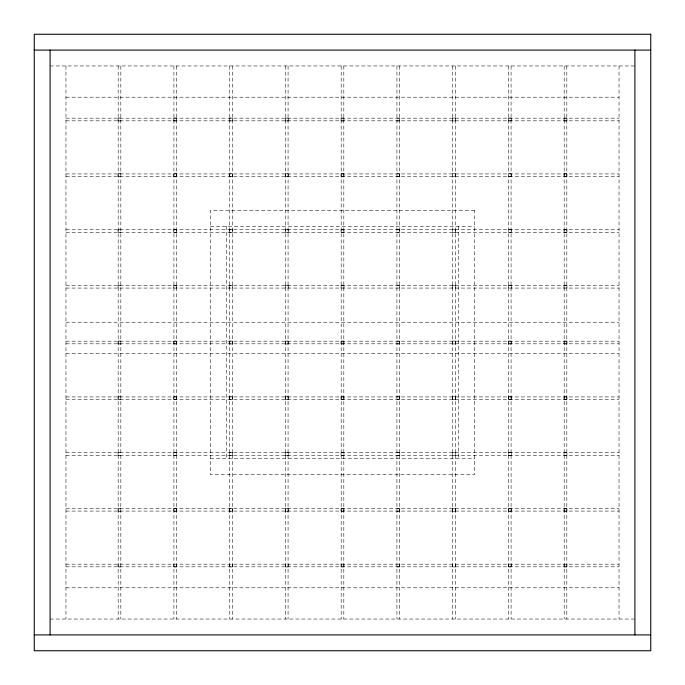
<?xml version="1.0" encoding="UTF-8"?>
<svg xmlns="http://www.w3.org/2000/svg" width="685" height="685" viewBox="0 0 685 685"><rect width="100%" height="100%" fill="white"/><g stroke="black" fill="none" stroke-linecap="round" stroke-linejoin="round"><path stroke-width="0.51" stroke-dasharray="3.42 2.57" d="M50.099 65.957L634.901 65.957M65.957 97.21L619.043 97.21M118.18 118.051L120.825 118.051M173.93 118.051L176.576 118.051M229.68 118.051L232.326 118.051M285.431 118.051L288.068 118.051M341.181 118.051L343.819 118.051M396.932 118.051L399.569 118.051M452.674 118.051L455.319 118.051M508.424 118.051L511.07 118.051M564.175 118.051L566.82 118.051M65.957 118.18L619.043 118.18M65.957 120.825L619.043 120.825M118.18 120.954L120.825 120.954M173.93 120.954L176.576 120.954M229.68 120.954L232.326 120.954M285.431 120.954L288.068 120.954M341.181 120.954L343.819 120.954M396.932 120.954L399.569 120.954M452.674 120.954L455.319 120.954M508.424 120.954L511.07 120.954M564.175 120.954L566.82 120.954M118.18 173.733L120.825 173.733M173.93 173.733L176.576 173.733M229.68 173.733L232.326 173.733M285.431 173.733L288.068 173.733M341.181 173.733L343.819 173.733M396.932 173.733L399.569 173.733M452.674 173.733L455.319 173.733M508.424 173.733L511.07 173.733M564.175 173.733L566.82 173.733M65.957 173.93L619.043 173.93M65.957 176.576L619.043 176.576M118.18 176.636L120.825 176.636M173.93 176.636L176.576 176.636M229.68 176.636L232.326 176.636M285.431 176.636L288.068 176.636M341.181 176.636L343.819 176.636M396.932 176.636L399.569 176.636M455.319 176.636L452.674 176.636L452.614 173.93M511.07 176.636L508.424 176.636L508.364 173.93M564.175 176.636L566.82 176.636M210.389 226.247L474.611 226.247M118.18 229.484L120.825 229.484M173.93 229.484L176.576 229.484M229.68 229.484L232.326 229.484M285.431 229.484L288.068 229.484M341.181 229.484L343.819 229.484M396.932 229.484L399.569 229.484M452.674 229.484L455.319 229.484M508.424 229.484L511.07 229.484M564.175 229.484L566.82 229.484M65.957 229.68L619.043 229.68M65.957 232.326L619.043 232.326M118.18 232.386L120.825 232.386M173.93 232.386L176.576 232.386M229.68 232.386L232.326 232.386M285.431 232.386L288.068 232.386M341.181 232.386L343.819 232.386M396.932 232.386L399.569 232.386M455.319 232.386L452.674 232.386L452.614 229.68M511.07 232.386L508.424 232.386L508.364 229.68M564.175 232.386L566.82 232.386M118.18 285.234L120.825 285.234M173.93 285.234L176.576 285.234M229.68 285.234L232.326 285.234M285.431 285.234L288.068 285.234M341.181 285.234L343.819 285.234M396.932 285.234L399.569 285.234M452.674 285.234L455.319 285.234M508.424 285.234L511.07 285.234M564.175 285.234L566.82 285.234M65.957 285.431L619.043 285.431M65.957 288.068L619.043 288.068M65.957 322.241L619.043 322.241M118.18 341.044L120.825 341.044M173.93 341.044L176.576 341.044M229.68 341.044L232.326 341.044M285.431 341.044L288.068 341.044M341.181 341.044L343.819 341.044M396.932 341.044L399.569 341.044M452.674 341.044L455.319 341.044M508.424 341.044L511.07 341.044M564.175 341.044L566.82 341.044M65.957 341.181L619.043 341.181M65.957 343.819L619.043 343.819M118.18 343.956L120.825 343.956M173.93 343.956L176.576 343.956M229.68 343.956L232.326 343.956M285.431 343.956L288.068 343.956M341.181 343.956L343.819 343.956M396.932 343.956L399.569 343.956M452.674 343.956L455.319 343.956M508.424 343.956L511.07 343.956M564.175 343.956L566.82 343.956M65.957 353.503L619.043 353.503M118.18 396.795L120.825 396.795M173.93 396.795L176.576 396.795M229.68 396.795L232.326 396.795M285.431 396.795L288.068 396.795M341.181 396.795L343.819 396.795M396.932 396.795L399.569 396.795M452.674 396.795L455.319 396.795M508.424 396.795L511.07 396.795M564.175 396.795L566.82 396.795M65.957 396.932L619.043 396.932M65.957 399.569L619.043 399.569M118.18 399.706L120.825 399.706M173.93 399.706L176.576 399.706M229.68 399.706L232.326 399.706M285.431 399.706L288.068 399.706M341.181 399.706L343.819 399.706M396.932 399.706L399.569 399.706M452.674 399.706L455.319 399.706M508.424 399.706L511.07 399.706M564.175 399.706L566.82 399.706M118.18 452.545L120.825 452.545M173.93 452.545L176.576 452.545M229.68 452.545L232.326 452.545M285.431 452.545L288.068 452.545M341.181 452.545L343.819 452.545M396.932 452.545L399.569 452.545M452.674 452.545L455.319 452.545M508.424 452.545L511.07 452.545M564.175 452.545L566.82 452.545M65.957 452.674L619.043 452.674M65.957 455.319L619.043 455.319M118.18 455.448L120.825 455.448M173.93 455.448L176.576 455.448M229.68 455.448L232.326 455.448M285.431 455.448L288.068 455.448M341.181 455.448L343.819 455.448M396.932 455.448L399.569 455.448M452.674 455.448L455.319 455.448M508.424 455.448L511.07 455.448M564.175 455.448L566.82 455.448M210.389 458.753L474.611 458.753M118.18 508.296L120.825 508.296M173.93 508.296L176.576 508.296M229.68 508.296L232.326 508.296M285.431 508.296L288.068 508.296M341.181 508.296L343.819 508.296M396.932 508.296L399.569 508.296M452.674 508.296L455.319 508.296M508.424 508.296L511.07 508.296M564.175 508.296L566.82 508.296M65.957 508.424L619.043 508.424M65.957 511.07L619.043 511.07M118.18 511.198L120.825 511.198M173.93 511.198L176.576 511.198M229.68 511.198L232.326 511.198M285.431 511.198L288.068 511.198M341.181 511.198L343.819 511.198M396.932 511.198L399.569 511.198M452.674 511.198L455.319 511.198M508.424 511.198L511.07 511.198M564.175 511.198L566.82 511.198M65.957 564.175L619.043 564.175M65.957 566.82L619.043 566.82M118.18 566.949L120.825 566.949M173.93 566.949L176.576 566.949M229.68 566.949L232.326 566.949M285.431 566.949L288.068 566.949M341.181 566.949L343.819 566.949M396.932 566.949L399.569 566.949M452.674 566.949L455.319 566.949M508.424 566.949L511.07 566.949M564.175 566.949L566.82 566.949M65.957 587.79L619.043 587.79M50.099 619.043L634.901 619.043M619.043 65.957L619.043 619.043M566.949 118.18L566.949 120.825M566.949 173.93L566.949 176.576M566.949 229.68L566.949 232.326M566.949 285.431L566.949 288.068M566.949 341.181L566.949 343.819M566.949 396.932L566.949 399.569M566.949 452.674L566.949 455.319M566.949 508.424L566.949 511.07M566.949 564.175L566.949 566.82M566.82 65.957L566.82 619.043M564.175 65.957L564.175 619.043M564.046 118.18L564.046 120.825M564.046 173.93L564.046 176.576M564.046 229.68L564.046 232.326M564.046 285.431L564.046 288.068M564.046 341.181L564.046 343.819M564.046 396.932L564.046 399.569M564.046 452.674L564.046 455.319M564.046 508.424L564.046 511.07M564.046 564.175L564.046 566.82M511.267 118.18L511.267 120.825M511.267 173.93L511.267 176.576M511.267 229.68L511.267 232.326M511.267 285.431L511.267 288.068M511.267 341.181L511.267 343.819M511.267 396.932L511.267 399.569M511.267 452.674L511.267 455.319M511.267 508.424L511.267 511.07M511.267 564.175L511.267 566.82M511.07 65.957L511.07 619.043M508.424 65.957L508.424 619.043M508.364 118.18L508.364 120.825M508.364 285.431L508.364 288.068M508.364 341.181L508.364 343.819M508.364 396.932L508.364 399.569M508.364 452.674L508.364 455.319M508.364 508.424L508.364 511.07M508.364 564.175L508.364 566.82M458.753 226.247L458.753 458.753M455.516 118.18L455.516 120.825M455.516 173.93L455.516 176.576M455.516 229.68L455.516 232.326M455.516 285.431L455.516 288.068M455.516 341.181L455.516 343.819M455.516 396.932L455.516 399.569M455.516 452.674L455.516 455.319M455.516 508.424L455.516 511.07M455.516 564.175L455.516 566.82M455.319 65.957L455.319 619.043M452.674 65.957L452.674 619.043M452.614 118.18L452.614 120.825M452.614 285.431L452.614 288.068M452.614 341.181L452.614 343.819M452.614 396.932L452.614 399.569M452.614 452.674L452.614 455.319M452.614 508.424L452.614 511.07M452.614 564.175L452.614 566.82M399.766 118.18L399.766 120.825M399.766 173.93L399.766 176.576M399.766 229.68L399.766 232.326M399.766 285.431L399.766 288.068M399.766 341.181L399.766 343.819M399.766 396.932L399.766 399.569M399.766 452.674L399.766 455.319M399.766 508.424L399.766 511.07M399.766 564.175L399.766 566.82M399.569 65.957L399.569 619.043M396.932 65.957L396.932 619.043M343.956 118.18L343.956 120.825M343.956 173.93L343.956 176.576M343.956 229.68L343.956 232.326M343.956 285.431L343.956 288.068M343.956 341.181L343.956 343.819M343.956 396.932L343.956 399.569M343.956 452.674L343.956 455.319M343.956 508.424L343.956 511.07M343.956 564.175L343.956 566.82M343.819 65.957L343.819 619.043M341.181 65.957L341.181 619.043M341.044 118.18L341.044 120.825M341.044 173.93L341.044 176.576M341.044 229.68L341.044 232.326M341.044 285.431L341.044 288.068M341.044 341.181L341.044 343.819M341.044 396.932L341.044 399.569M341.044 452.674L341.044 455.319M341.044 508.424L341.044 511.07M341.044 564.175L341.044 566.82M288.205 118.18L288.205 120.825M288.205 173.93L288.205 176.576M288.205 229.68L288.205 232.326M288.205 285.431L288.205 288.068M288.205 341.181L288.205 343.819M288.205 396.932L288.205 399.569M288.205 452.674L288.205 455.319M288.205 508.424L288.205 511.07M288.205 564.175L288.205 566.82M288.068 65.957L288.068 619.043M285.431 65.957L285.431 619.043M285.294 118.18L285.294 120.825M285.294 173.93L285.294 176.576M285.294 229.68L285.294 232.326M285.294 285.431L285.294 288.068M285.294 341.181L285.294 343.819M285.294 396.932L285.294 399.569M285.294 452.674L285.294 455.319M285.294 508.424L285.294 511.07M285.294 564.175L285.294 566.82M232.455 118.18L232.455 120.825M232.455 173.93L232.455 176.576M232.455 229.68L232.455 232.326M232.455 285.431L232.455 288.068M232.455 341.181L232.455 343.819M232.455 396.932L232.455 399.569M232.455 452.674L232.455 455.319M232.455 508.424L232.455 511.07M232.455 564.175L232.455 566.82M232.326 65.957L232.326 619.043M229.68 65.957L229.68 619.043M229.552 118.18L229.552 120.825M229.552 173.93L229.552 176.576M229.552 229.68L229.552 232.326M229.552 285.431L229.552 288.068M229.552 341.181L229.552 343.819M229.552 396.932L229.552 399.569M229.552 452.674L229.552 455.319M229.552 508.424L229.552 511.07M229.552 564.175L229.552 566.82M226.247 226.247L226.247 458.753M176.704 118.18L176.704 120.825M176.704 173.93L176.704 176.576M176.704 229.68L176.704 232.326M176.704 285.431L176.704 288.068M176.704 341.181L176.704 343.819M176.704 396.932L176.704 399.569M176.704 452.674L176.704 455.319M176.704 508.424L176.704 511.07M176.704 564.175L176.704 566.82M176.576 65.957L176.576 619.043M173.93 65.957L173.93 619.043M173.802 118.18L173.802 120.825M173.802 173.93L173.802 176.576M173.802 229.68L173.802 232.326M173.802 285.431L173.802 288.068M173.802 341.181L173.802 343.819M173.802 396.932L173.802 399.569M173.802 452.674L173.802 455.319M173.802 508.424L173.802 511.07M173.802 564.175L173.802 566.82M120.825 65.957L120.825 619.043M118.18 65.957L118.18 619.043M118.051 118.18L118.051 120.825M118.051 173.93L118.051 176.576M118.051 229.68L118.051 232.326M118.051 285.431L118.051 288.068M118.051 341.181L118.051 343.819M118.051 396.932L118.051 399.569M118.051 452.674L118.051 455.319M118.051 508.424L118.051 511.07M118.051 564.175L118.051 566.82M65.957 65.957L65.957 619.043M474.611 210.389L210.389 210.389L210.389 474.611L474.611 474.611L474.611 210.389"/><path stroke-width="1.03" d="M34.25 50.099L650.75 50.099M34.25 634.901L650.75 634.901M634.901 50.099L634.901 634.901M50.099 50.099L50.099 634.901M650.75 34.25L34.25 34.25L34.25 650.75L650.75 650.75L650.75 34.25"/></g></svg>
